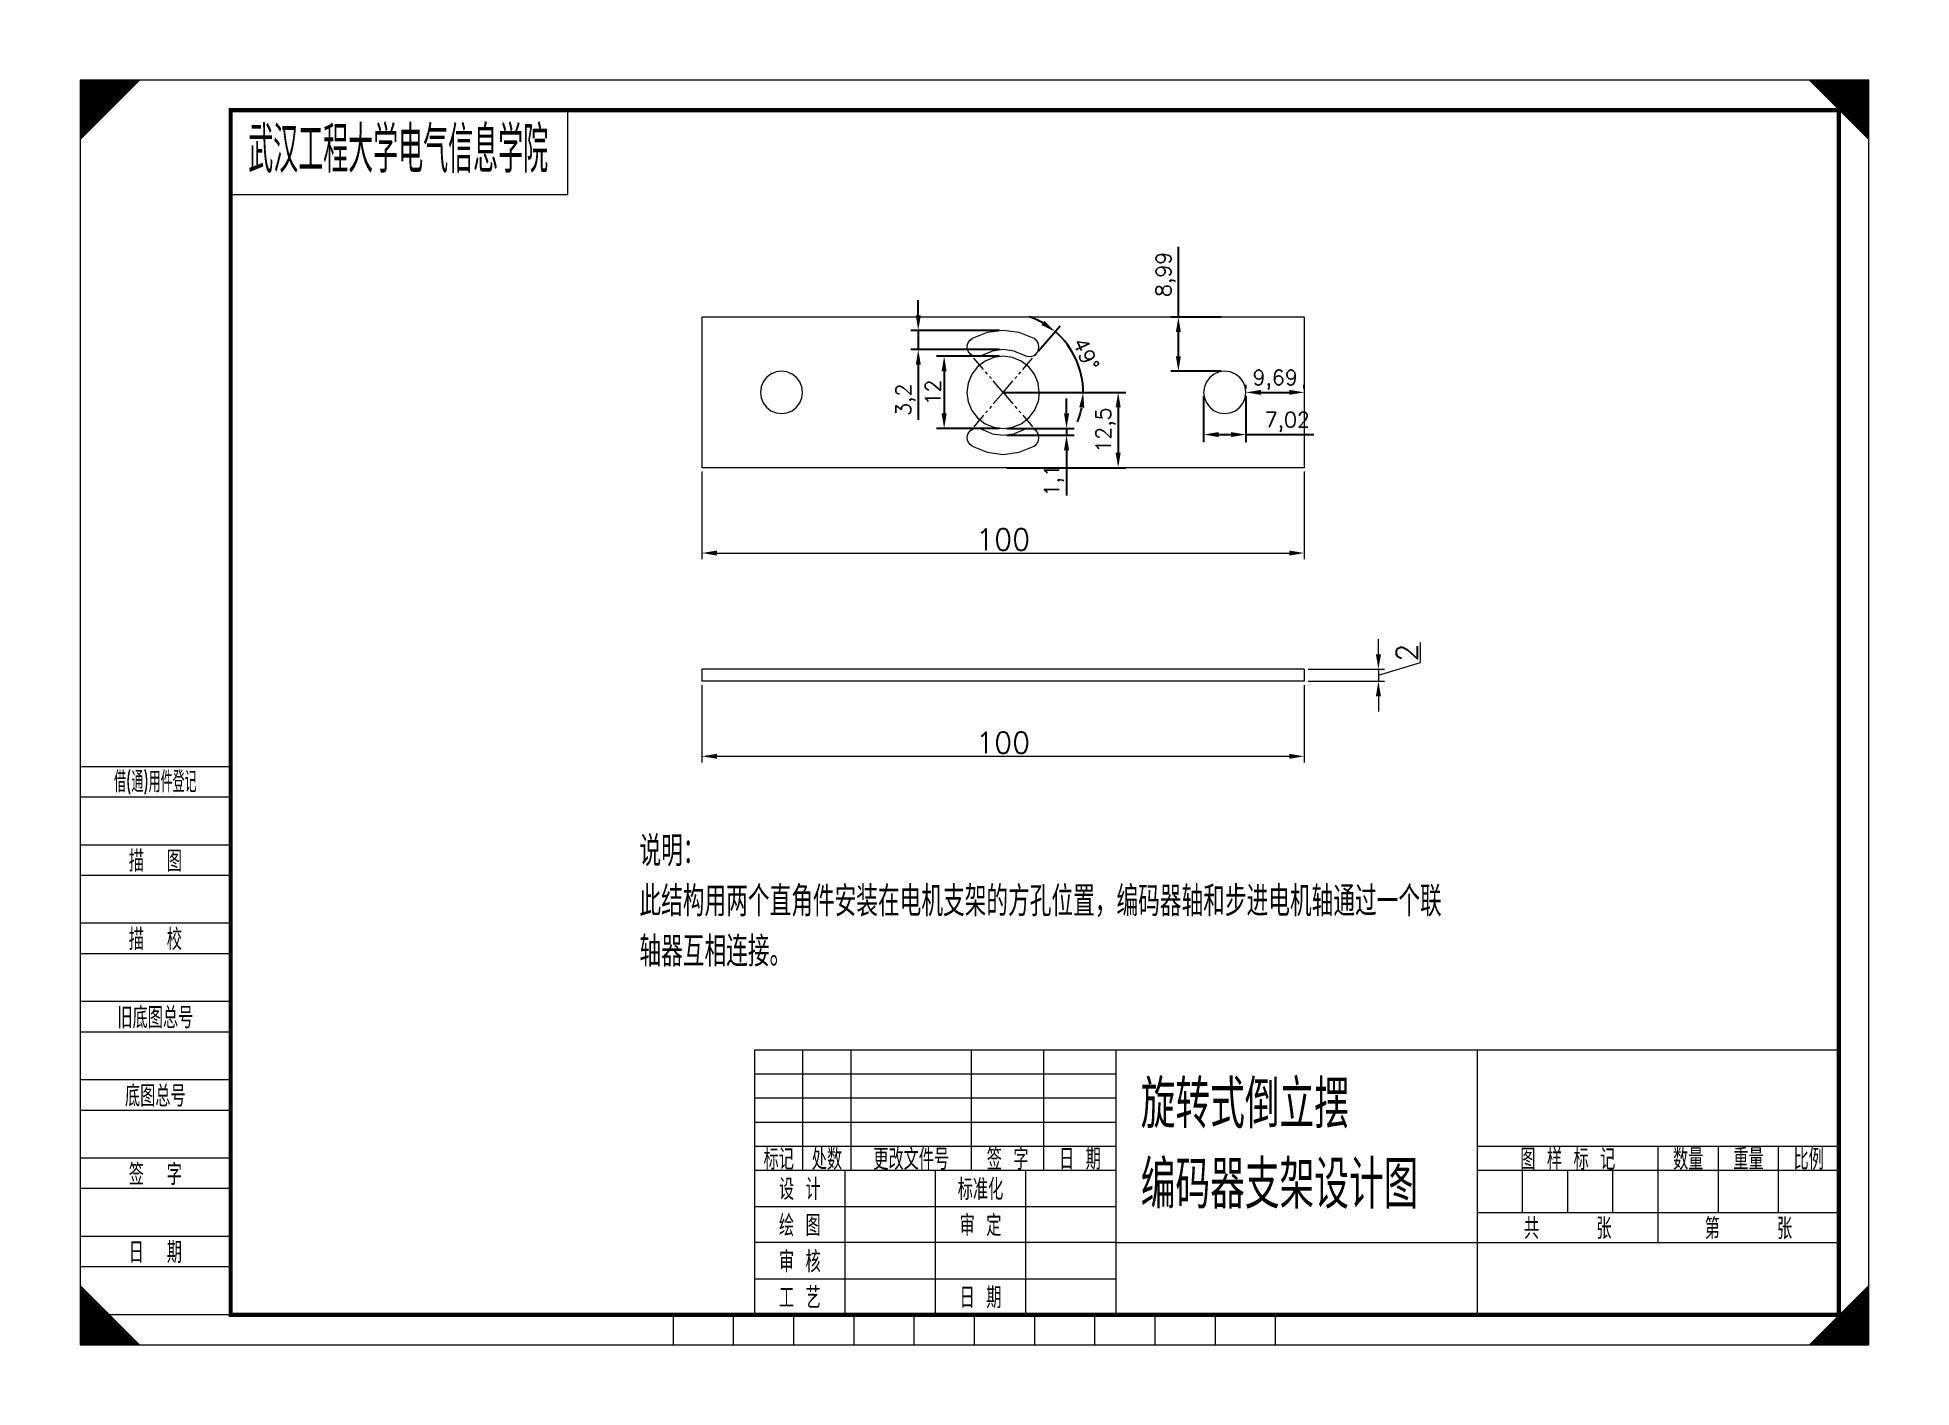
# Model space of a CAD drawing. Extents: x 540 to 851, y 596 to 820.
import ezdxf
from ezdxf.enums import TextEntityAlignment as Align

# ---------------------------------------------------------------- set-up
doc = ezdxf.new("R2010")
doc.units = 0
doc.header["$LTSCALE"] = 2
doc.linetypes.add('ACAD_ISO10W100', pattern=[18, 12, -3, 0, -3])
doc.linetypes.add('PHANTOM', pattern=[2.5, 1.25, -0.25, 0.25, -0.25, 0.25, -0.25])
doc.layers.get('0').update_dxf_attribs({"linetype": 'CONTINUOUS', "lineweight": 18})
doc.layers.get('DEFPOINTS').update_dxf_attribs({"linetype": 'CONTINUOUS', "lineweight": 18})
for name, color, linetype, lineweight in [('00', 7, 'CONTINUOUS', 18), ('1', 6, 'CONTINUOUS', 18), ('4', 4, 'PHANTOM', 18), ('5细实线', 7, 'CONTINUOUS', 18), ('BORDER', 7, 'CONTINUOUS', 18), ('DIM', 1, 'CONTINUOUS', 18), ('TEXT', 7, 'CONTINUOUS', 18)]:
    doc.layers.add(name, color=color, linetype=linetype, lineweight=lineweight)
doc.layers.add('辅助线', color=3, linetype='ACAD_ISO10W100')
doc.styles.add('HZ', font='gbenor.shx', dxfattribs={"bigfont": 'gbcbig.shx'})
doc.styles.get("Standard").update_dxf_attribs({"font": 'txt.shx', "bigfont": 'hzcf.shx'})
doc.styles.add('STANDARD 0.75', font='gbenor.shx', dxfattribs={"bigfont": 'gbcbig.shx'})
doc.styles.add('YKYHZ', font='gbenor.shx', dxfattribs={"bigfont": 'gbcbig.shx'})
doc.dimstyles.new('ISO-25', dxfattribs={"dimtxt": 2.5, "dimasz": 2.5, "dimexe": 1.25, "dimexo": 0.625, "dimtad": 1, "dimtxsty": 'Standard', "dimcen": 2.5, "dimadec": 0, "dimazin": 0, "dimtfac": 1, "dimtmove": 0, "dimatfit": 3, "dimfxl": 1, "dimarcsym": 0})
doc.dimstyles.get("Standard").update_dxf_attribs({"dimtxt": 3.5, "dimasz": 2.5, "dimexe": 1, "dimexo": 0.625, "dimgap": 0.5, "dimtad": 1, "dimzin": 12, "dimdsep": 46, "dimtxsty": 'Standard', "dimcen": -0.09, "dimclrd": 256, "dimclre": 256, "dimclrt": 7, "dimazin": 3, "dimtfac": 1, "dimtmove": 1, "dimatfit": 3, "dimfxl": 1, "dimtolj": 1, "dimtzin": 0, "dimlwd": -1, "dimlwe": -1, "dimarcsym": 0})

# ---------------------------------------------------------------- blocks, each defined once
blk = doc.blocks.new('*U0')
at = {"layer": '00', "color": 7, "linetype": 'Continuous', "ltscale": 5}
for p, q in [((81, 205), (25, 205)), ((25, 205), (25, 191)), ((81, 191), (81, 205)), ((25, 191), (81, 191)), ((112, 49), (292, 49)), ((112, 49), (112, 5)), ((172, 5), (172, 49)), ((232, 5), (232, 49)), ((292, 5), (292, 49)), ((112, 29), (172, 29)), ((127, 5), (127, 29)), ((142, 5), (142, 29)), ((157, 5), (157, 29)), ((172, 17), (292, 17))]:
    blk.add_line(p, q, dxfattribs=at)
at = {"layer": '1', "color": 5, "linetype": 'Continuous', "ltscale": 5}
for p, q in [((25, 96), (0, 96)), ((0, 91), (25, 91)), ((25, 83), (0, 83)), ((25, 83), (0, 83)), ((0, 78), (25, 78)), ((25, 70), (0, 70)), ((0, 65), (25, 65)), ((25, 57), (0, 57)), ((0, 52), (25, 52)), ((120, 29), (120, 49)), ((128, 29), (128, 49)), ((148, 29), (148, 49)), ((160, 29), (160, 49)), ((25, 44), (0, 44)), ((112, 45), (172, 45)), ((112, 41), (172, 41)), ((0, 39), (25, 39)), ((112, 37), (172, 37)), ((112, 33), (172, 33)), ((232, 33), (292, 33)), ((262, 17), (262, 33)), ((272, 22), (272, 33)), ((282, 22), (282, 33)), ((25, 31), (0, 31)), ((232, 29), (292, 29)), ((239.5, 22), (239.5, 29)), ((247, 22), (247, 29)), ((254.5, 22), (254.5, 29)), ((0, 26), (25, 26)), ((112, 23), (172, 23)), ((232, 22), (292, 22)), ((25, 18), (0, 18)), ((172, 17), (112, 17)), ((0, 13), (25, 13)), ((112, 11), (172, 11)), ((25, 5), (0, 5)), ((25, 5), (0, 5)), ((25, 5), (0, 5)), ((25, 5), (0, 5)), ((25, 5), (0, 5))]:
    blk.add_line(p, q, dxfattribs=at)
at = {"layer": 'BORDER', "color": 1, "linetype": 'Continuous', "ltscale": 5}
for points in [[(0, 210, 0, 14.14, 0), (5, 205, 14.14, 14.14, 0)], [(297, 210, 0, 14.14, 0), (292, 205, 14.14, 14.14, 0)], [(0, 0, 0, 14.14, 0), (5, 5, 14.14, 14.14, 0)], [(297, 0, 0, 14.14, 0), (292, 5, 14.14, 14.14, 0)]]:
    blk.add_lwpolyline(points, format="xyseb", dxfattribs=at)
blk.add_lwpolyline([(0, 0), (297, 0), (297, 210), (0, 210)], close=True, dxfattribs=at)
at = {"layer": 'BORDER', "color": 1, "linetype": 'Continuous', "ltscale": 5, "const_width": 0.7}
blk.add_lwpolyline([(25, 5), (292, 5), (292, 205), (25, 205)], close=True, dxfattribs=at)
at = {"layer": 'TEXT', "color": 1, "linetype": 'Continuous', "ltscale": 5}
for points in [[(98.5, 0), (98.5, 5)], [(108.5, 0), (108.5, 5)], [(118.5, 0), (118.5, 5)], [(128.5, 0), (128.5, 5)], [(138.5, 0), (138.5, 5)], [(148.5, 0), (148.5, 5)], [(158.5, 0), (158.5, 5)], [(168.5, 0), (168.5, 5)], [(178.5, 0), (178.5, 5)], [(188.5, 0), (188.5, 5)], [(198.5, 0), (198.5, 5)], [(98.5, 0), (198.5, 0)]]:
    blk.add_lwpolyline(points, dxfattribs=at)
at = {"layer": 'TEXT', "color": 7, "linetype": 'Continuous', "ltscale": 5, "style": 'YKYHZ', "width": 0.790251}
blk.add_text('借(通)用件登记', height=3.5, dxfattribs=at).set_placement((12.5, 93.5), align=Align.MIDDLE)
at = {"layer": 'TEXT', "color": 7, "linetype": 'Continuous', "ltscale": 5, "style": 'YKYHZ'}
for s, p in [('描  图', (12.5, 80.5)), ('描  校', (12.5, 67.5)), ('旧底图总号', (12.5, 54.5)), ('底图总号', (12.5, 41.5)), ('标记', (116, 31)), ('处数', (124, 31)), ('更改文件号', (138, 31)), ('签 字', (154, 31)), ('日 期', (166, 31)), ('图 样 标 记', (247, 31)), ('数量', (267, 31)), ('重量', (277, 31)), ('比例', (287, 31)), ('签  字', (12.5, 28.5)), ('设 计', (119.5, 26)), ('标准化', (149.5, 26)), ('绘 图', (119.5, 20)), ('审 定', (149.5, 20)), ('共     张', (247, 19.5)), ('第     张', (277, 19.5)), ('日  期', (12.5, 15.5)), ('审 核', (119.5, 14)), ('工 艺', (119.5, 8)), ('日 期', (149.5, 8))]:
    blk.add_text(s, height=3.5, dxfattribs=at).set_placement(p, align=Align.MIDDLE)
blk = doc.blocks.new('*D10')
at = {"layer": 'DEFPOINTS', "color": 0, "transparency": 16777216}
for p in [(705.98, 767.26), (713.24, 764.62), (700.5, 760.85), (700.5, 760.85), (704.16, 760.85)]:
    blk.add_point(p, dxfattribs=at)
at = {"layer": 'DIM', "color": 0, "lineweight": -2, "transparency": 16777216}
for p, q in [((706.39, 767.73), (709.95, 771.89)), ((704.78, 760.85), (715.04, 760.85))]:
    blk.add_line(p, q, dxfattribs=at)
for start, end in [(60.2321, 71.0296), (360, 49.4346), (338.405, 349.2025)]:
    blk.add_arc((700.5, 760.85), 13.29, start, end, dxfattribs=at)
at = {"layer": 'DIM', "color": 0, "transparency": 16777216}
for points in [[(707.34, 772.73), (706.86, 772.04), (709.14, 770.94)], [(713.14, 758.4), (713.97, 758.32), (713.79, 760.85)]]:
    blk.add_solid(points, dxfattribs=at)
at = {"layer": 'DIM', "color": 0, "transparency": 16777216, "insert": (714.27, 767.19), "char_height": 2.5, "attachment_point": 5, "rotation": 294.7173}
blk.add_mtext('49°', dxfattribs=at)
blk = doc.blocks.new('*D11')
at = {"layer": 'DEFPOINTS', "color": 0, "transparency": 16777216}
for p in [(700.5, 771.15), (686.41, 767.95), (700.5, 767.95)]:
    blk.add_point(p, dxfattribs=at)
at = {"layer": 'DIM', "color": 0, "lineweight": -2, "transparency": 16777216}
for p, q in [((686.41, 773.65), (686.41, 776.15)), ((699.88, 771.15), (685.16, 771.15)), ((686.41, 771.15), (686.41, 767.95)), ((699.88, 767.95), (685.16, 767.95)), ((686.41, 765.45), (686.41, 756.29))]:
    blk.add_line(p, q, dxfattribs=at)
at = {"layer": 'DIM', "color": 0, "transparency": 16777216}
for points in [[(686, 773.65), (686.83, 773.65), (686.41, 771.15)], [(686, 765.45), (686.83, 765.45), (686.41, 767.95)]]:
    blk.add_solid(points, dxfattribs=at)
at = {"layer": 'DIM', "color": 0, "transparency": 16777216, "insert": (684.33, 759.62), "char_height": 2.5, "attachment_point": 5, "rotation": 90}
blk.add_mtext('3,2', dxfattribs=at)
blk = doc.blocks.new('*D12')
at = {"layer": 'DEFPOINTS', "color": 0, "transparency": 16777216}
for p in [(733.79, 760.85), (740.81, 760.85), (740.81, 753.85)]:
    blk.add_point(p, dxfattribs=at)
at = {"layer": 'DIM', "color": 0, "lineweight": -2, "transparency": 16777216}
for p, q in [((733.79, 760.23), (733.79, 752.6)), ((740.81, 760.23), (740.81, 752.6)), ((736.29, 753.85), (738.31, 753.85)), ((740.81, 753.85), (752.06, 753.85))]:
    blk.add_line(p, q, dxfattribs=at)
at = {"layer": 'DIM', "color": 0, "transparency": 16777216}
for points in [[(736.29, 754.26), (736.29, 753.43), (733.79, 753.85)], [(738.31, 754.26), (738.31, 753.43), (740.81, 753.85)]]:
    blk.add_solid(points, dxfattribs=at)
at = {"layer": 'DIM', "color": 0, "transparency": 16777216, "insert": (747.68, 755.93), "char_height": 2.5, "attachment_point": 5}
blk.add_mtext('7,02', dxfattribs=at)
blk = doc.blocks.new('*D13')
at = {"layer": 'DEFPOINTS', "color": 0, "transparency": 16777216}
for p in [(740.81, 760.85), (750.5, 760.85), (750.5, 760.85)]:
    blk.add_point(p, dxfattribs=at)
at = {"layer": 'DIM', "color": 0, "lineweight": -2, "transparency": 16777216}
for p, q in [((740.81, 761.48), (740.81, 762.1)), ((743.31, 760.85), (748, 760.85)), ((750.5, 761.48), (750.5, 762.1))]:
    blk.add_line(p, q, dxfattribs=at)
at = {"layer": 'DIM', "color": 0, "transparency": 16777216}
for points in [[(743.31, 761.27), (743.31, 760.44), (740.81, 760.85)], [(748, 761.27), (748, 760.44), (750.5, 760.85)]]:
    blk.add_solid(points, dxfattribs=at)
at = {"layer": 'DIM', "color": 0, "transparency": 16777216, "insert": (745.66, 762.94), "char_height": 2.5, "attachment_point": 5}
blk.add_mtext('9,69', dxfattribs=at)
blk = doc.blocks.new('*D14')
at = {"layer": 'DEFPOINTS', "color": 0, "transparency": 16777216}
for p in [(729.6, 773.35), (737.3, 773.35), (737.3, 764.36)]:
    blk.add_point(p, dxfattribs=at)
at = {"layer": 'DIM', "color": 0, "lineweight": -2, "transparency": 16777216}
for p, q in [((729.6, 773.35), (729.6, 785.02)), ((736.68, 773.35), (728.35, 773.35)), ((729.6, 766.86), (729.6, 770.85)), ((736.68, 764.36), (728.35, 764.36))]:
    blk.add_line(p, q, dxfattribs=at)
at = {"layer": 'DIM', "color": 0, "transparency": 16777216}
for points in [[(729.18, 770.85), (730.01, 770.85), (729.6, 773.35)], [(729.18, 766.86), (730.01, 766.86), (729.6, 764.36)]]:
    blk.add_solid(points, dxfattribs=at)
at = {"layer": 'DIM', "color": 0, "transparency": 16777216, "insert": (727.51, 780.44), "char_height": 2.5, "attachment_point": 5, "rotation": 90}
blk.add_mtext('8,99', dxfattribs=at)
blk = doc.blocks.new('*D15')
at = {"layer": 'DEFPOINTS', "color": 0, "transparency": 16777216}
for p in [(700.5, 760.85), (700.5, 748.35), (719.6, 748.35)]:
    blk.add_point(p, dxfattribs=at)
at = {"layer": 'DIM', "color": 0, "lineweight": -2, "transparency": 16777216}
for p, q in [((701.13, 760.85), (720.85, 760.85)), ((719.6, 758.35), (719.6, 750.85)), ((701.13, 748.35), (720.85, 748.35))]:
    blk.add_line(p, q, dxfattribs=at)
at = {"layer": 'DIM', "color": 0, "transparency": 16777216}
for points in [[(719.18, 758.35), (720.02, 758.35), (719.6, 760.85)], [(719.18, 750.85), (720.02, 750.85), (719.6, 748.35)]]:
    blk.add_solid(points, dxfattribs=at)
at = {"layer": 'DIM', "color": 0, "transparency": 16777216, "insert": (717.52, 754.6), "char_height": 2.5, "attachment_point": 5, "rotation": 90}
blk.add_mtext('12,5', dxfattribs=at)
blk = doc.blocks.new('*D16')
at = {"layer": 'DEFPOINTS', "color": 0, "transparency": 16777216}
for p in [(700.5, 754.85), (700.5, 753.75), (711.03, 753.75)]:
    blk.add_point(p, dxfattribs=at)
at = {"layer": 'DIM', "color": 0, "lineweight": -2, "transparency": 16777216}
for p, q in [((711.03, 757.35), (711.03, 759.85)), ((701.13, 754.85), (712.28, 754.85)), ((701.13, 753.75), (712.28, 753.75)), ((711.03, 754.85), (711.03, 753.75)), ((711.03, 751.25), (711.03, 743.75))]:
    blk.add_line(p, q, dxfattribs=at)
at = {"layer": 'DIM', "color": 0, "transparency": 16777216}
for points in [[(710.61, 757.35), (711.45, 757.35), (711.03, 754.85)], [(710.61, 751.25), (711.45, 751.25), (711.03, 753.75)]]:
    blk.add_solid(points, dxfattribs=at)
at = {"layer": 'DIM', "color": 0, "transparency": 16777216, "insert": (708.95, 746.25), "char_height": 2.5, "attachment_point": 5, "rotation": 90}
blk.add_mtext('1,1', dxfattribs=at)
blk = doc.blocks.new('*D17')
at = {"layer": 'DEFPOINTS', "color": 0, "transparency": 16777216}
for p in [(700.5, 766.85), (690.71, 754.85), (700.5, 754.85)]:
    blk.add_point(p, dxfattribs=at)
at = {"layer": 'DIM', "color": 0, "lineweight": -2, "transparency": 16777216}
for p, q in [((699.88, 766.85), (689.46, 766.85)), ((690.71, 764.35), (690.71, 757.35)), ((699.88, 754.85), (689.46, 754.85))]:
    blk.add_line(p, q, dxfattribs=at)
at = {"layer": 'DIM', "color": 0, "transparency": 16777216}
for points in [[(690.29, 764.35), (691.12, 764.35), (690.71, 766.85)], [(690.29, 757.35), (691.12, 757.35), (690.71, 754.85)]]:
    blk.add_solid(points, dxfattribs=at)
at = {"layer": 'DIM', "color": 0, "transparency": 16777216, "insert": (688.83, 760.85), "char_height": 2.5, "attachment_point": 5, "rotation": 90}
blk.add_mtext('12', dxfattribs=at)
blk = doc.blocks.new('*D18')
at = {"layer": 'DEFPOINTS', "color": 0, "ltscale": 5, "transparency": 16777216}
for p in [(650.5, 748.35), (750.5, 748.35), (750.5, 734.18)]:
    blk.add_point(p, dxfattribs=at)
at = {"layer": 'DIM', "ltscale": 5, "transparency": 16777216}
for p, q in [((650.5, 747.73), (650.5, 733.18)), ((750.5, 747.73), (750.5, 733.18)), ((653, 734.18), (748, 734.18))]:
    blk.add_line(p, q, dxfattribs=at)
for points in [[(653, 734.59), (653, 733.76), (650.5, 734.18)], [(748, 734.59), (748, 733.76), (750.5, 734.18)]]:
    blk.add_solid(points, dxfattribs=at)
at = {"layer": 'DIM', "color": 7, "ltscale": 5, "transparency": 16777216, "insert": (700.5, 736.43), "char_height": 3.5, "attachment_point": 5}
blk.add_mtext('\\A1;100', dxfattribs=at)
blk = doc.blocks.new('*D20')
at = {"layer": 'DEFPOINTS', "color": 0, "ltscale": 5, "transparency": 16777216}
for p in [(650.5, 712.88), (750.5, 712.88), (750.5, 700.43)]:
    blk.add_point(p, dxfattribs=at)
at = {"layer": 'DIM', "ltscale": 5, "transparency": 16777216}
for p, q in [((650.5, 712.26), (650.5, 699.43)), ((750.5, 712.26), (750.5, 699.43)), ((653, 700.43), (748, 700.43))]:
    blk.add_line(p, q, dxfattribs=at)
for points in [[(653, 700.85), (653, 700.02), (650.5, 700.43)], [(748, 700.85), (748, 700.02), (750.5, 700.43)]]:
    blk.add_solid(points, dxfattribs=at)
at = {"layer": 'DIM', "color": 7, "ltscale": 5, "transparency": 16777216, "insert": (700.5, 702.68), "char_height": 3.5, "attachment_point": 5}
blk.add_mtext('\\A1;100', dxfattribs=at)
blk = doc.blocks.new('*D21')
at = {"layer": 'DEFPOINTS', "color": 0, "ltscale": 5, "transparency": 16777216}
for p in [(750.5, 714.88), (750.5, 712.88), (762.81, 712.88)]:
    blk.add_point(p, dxfattribs=at)
at = {"layer": 'DIM', "ltscale": 5, "transparency": 16777216}
for p, q in [((762.81, 717.38), (762.81, 719.88)), ((769.81, 715.98), (769.81, 719.32)), ((762.81, 713.88), (769.81, 715.98)), ((751.13, 714.88), (763.81, 714.88)), ((751.13, 712.88), (763.81, 712.88)), ((762.81, 714.88), (762.81, 712.88)), ((762.81, 714.88), (762.81, 712.88)), ((762.81, 710.38), (762.81, 707.88))]:
    blk.add_line(p, q, dxfattribs=at)
for points in [[(762.39, 717.38), (763.23, 717.38), (762.81, 714.88)], [(762.39, 710.38), (763.23, 710.38), (762.81, 712.88)]]:
    blk.add_solid(points, dxfattribs=at)
at = {"layer": 'DIM', "color": 7, "ltscale": 5, "transparency": 16777216, "insert": (767.56, 717.65), "char_height": 3.5, "attachment_point": 5, "rotation": 90}
blk.add_mtext('\\A1;2', dxfattribs=at)

msp = doc.modelspace()

# ---------------------------------------------------------------- linework, layer by layer
for p, q in [((650.501, 773.352), (650.501, 748.352)), ((750.501, 773.352), (650.501, 773.352)), ((650.501, 773.352), (650.501, 748.352)), ((750.501, 773.352), (750.501, 748.352)), ((694.551, 768.387), (694.606, 768.801)), ((694.606, 768.801), (694.766, 769.187)), ((694.766, 769.187), (695.02, 769.518)), ((695.02, 769.518), (695.351, 769.772)), ((697.836, 770.801), (695.351, 769.772)), ((700.501, 771.152), (697.836, 770.801)), ((703.167, 770.801), (700.501, 771.152)), ((705.651, 769.772), (703.167, 770.801)), ((705.983, 769.518), (705.651, 769.772)), ((706.237, 769.187), (705.983, 769.518)), ((706.397, 768.801), (706.237, 769.187)), ((706.451, 768.387), (706.397, 768.801)), ((694.606, 767.973), (694.551, 768.387)), ((694.766, 767.587), (694.606, 767.973)), ((695.02, 767.255), (694.766, 767.587)), ((695.351, 767.001), (695.02, 767.255)), ((695.737, 766.841), (695.351, 767.001)), ((696.151, 766.787), (695.737, 766.841)), ((696.565, 766.841), (696.151, 766.787)), ((697.501, 766.048), (696.259, 765.095)), ((696.565, 766.841), (698.664, 767.71)), ((698.948, 766.648), (697.501, 766.048)), ((700.501, 767.952), (698.664, 767.71)), ((700.501, 766.852), (698.948, 766.648)), ((702.339, 767.71), (700.501, 767.952)), ((702.054, 766.648), (700.501, 766.852)), ((703.501, 766.048), (702.054, 766.648)), ((702.339, 767.71), (704.437, 766.841)), ((704.744, 765.095), (703.501, 766.048)), ((704.437, 766.841), (704.851, 766.787)), ((704.851, 766.787), (705.265, 766.841)), ((705.265, 766.841), (705.651, 767.001)), ((705.651, 767.001), (705.983, 767.255)), ((705.983, 767.255), (706.237, 767.587)), ((706.237, 767.587), (706.397, 767.973)), ((706.397, 767.973), (706.451, 768.387)), ((660.663, 762.607), (660.312, 761.76)), ((661.22, 763.333), (660.663, 762.607)), ((661.947, 763.891), (661.22, 763.333)), ((662.793, 764.241), (661.947, 763.891)), ((663.701, 764.361), (662.793, 764.241)), ((664.609, 764.241), (663.701, 764.361)), ((665.456, 763.891), (664.609, 764.241)), ((666.182, 763.333), (665.456, 763.891)), ((666.74, 762.607), (666.182, 763.333)), ((667.09, 761.76), (666.74, 762.607)), ((694.706, 762.405), (694.501, 760.852)), ((695.305, 763.852), (694.706, 762.405)), ((696.259, 765.095), (695.305, 763.852)), ((705.698, 763.852), (704.744, 765.095)), ((706.297, 762.405), (705.698, 763.852)), ((706.501, 760.852), (706.297, 762.405)), ((734.263, 762.607), (733.912, 761.76)), ((734.82, 763.333), (734.263, 762.607)), ((735.547, 763.891), (734.82, 763.333)), ((736.393, 764.241), (735.547, 763.891)), ((737.301, 764.361), (736.393, 764.241)), ((738.209, 764.241), (737.301, 764.361)), ((739.056, 763.891), (738.209, 764.241)), ((739.782, 763.333), (739.056, 763.891)), ((740.34, 762.607), (739.782, 763.333)), ((740.69, 761.76), (740.34, 762.607)), ((660.312, 761.76), (660.193, 760.852)), ((660.193, 760.852), (660.312, 759.944)), ((660.312, 759.944), (660.663, 759.098)), ((666.74, 759.098), (667.09, 759.944)), ((667.21, 760.852), (667.09, 761.76)), ((667.09, 759.944), (667.21, 760.852)), ((694.501, 760.852), (694.706, 759.299)), ((694.706, 759.299), (695.305, 757.852)), ((705.698, 757.852), (706.297, 759.299)), ((706.501, 760.852), (706.297, 759.299)), ((733.912, 761.76), (733.793, 760.852)), ((733.793, 760.852), (733.912, 759.944)), ((733.912, 759.944), (734.263, 759.098)), ((740.34, 759.098), (740.69, 759.944)), ((740.81, 760.852), (740.69, 761.76)), ((740.69, 759.944), (740.81, 760.852)), ((660.663, 759.098), (661.22, 758.371)), ((661.22, 758.371), (661.947, 757.814)), ((661.947, 757.814), (662.793, 757.463)), ((662.793, 757.463), (663.701, 757.344)), ((663.701, 757.344), (664.609, 757.463)), ((664.609, 757.463), (665.456, 757.814)), ((665.456, 757.814), (666.182, 758.371)), ((666.182, 758.371), (666.74, 759.098)), ((695.305, 757.852), (696.259, 756.61)), ((696.259, 756.61), (697.501, 755.656)), ((703.501, 755.656), (704.744, 756.61)), ((704.744, 756.61), (705.698, 757.852)), ((734.263, 759.098), (734.82, 758.371)), ((734.82, 758.371), (735.547, 757.814)), ((735.547, 757.814), (736.393, 757.463)), ((736.393, 757.463), (737.301, 757.344)), ((737.301, 757.344), (738.209, 757.463)), ((738.209, 757.463), (739.056, 757.814)), ((739.056, 757.814), (739.782, 758.371)), ((739.782, 758.371), (740.34, 759.098)), ((694.551, 753.318), (694.606, 753.732)), ((694.606, 752.904), (694.551, 753.318)), ((694.606, 753.732), (694.766, 754.118)), ((694.766, 754.118), (695.02, 754.449)), ((695.02, 754.449), (695.351, 754.703)), ((695.351, 754.703), (695.737, 754.863)), ((695.737, 754.863), (696.151, 754.918)), ((696.151, 754.918), (696.565, 754.863)), ((698.664, 753.994), (696.565, 754.863)), ((697.501, 755.656), (698.948, 755.057)), ((698.664, 753.994), (700.501, 753.752)), ((698.948, 755.057), (700.501, 754.852)), ((700.501, 754.852), (702.054, 755.057)), ((700.501, 753.752), (702.339, 753.994)), ((702.054, 755.057), (703.501, 755.656)), ((704.437, 754.863), (702.339, 753.994)), ((704.851, 754.918), (704.437, 754.863)), ((705.265, 754.863), (704.851, 754.918)), ((705.651, 754.703), (705.265, 754.863)), ((705.983, 754.449), (705.651, 754.703)), ((706.237, 754.118), (705.983, 754.449)), ((706.397, 753.732), (706.237, 754.118)), ((706.451, 753.318), (706.397, 753.732)), ((706.397, 752.904), (706.451, 753.318)), ((694.766, 752.518), (694.606, 752.904)), ((695.02, 752.186), (694.766, 752.518)), ((695.351, 751.932), (695.02, 752.186)), ((695.351, 751.932), (697.836, 750.903)), ((697.836, 750.903), (700.501, 750.552)), ((700.501, 750.552), (703.167, 750.903)), ((703.167, 750.903), (705.651, 751.932)), ((705.651, 751.932), (705.983, 752.186)), ((705.983, 752.186), (706.237, 752.518)), ((706.237, 752.518), (706.397, 752.904)), ((750.501, 748.352), (650.501, 748.352)), ((750.501, 714.883), (650.501, 714.883)), ((750.501, 712.883), (650.501, 712.883))]:
    msp.add_line(p, q)
at = {"ltscale": 5}
for p, q in [((650.501, 714.883), (650.501, 712.883)), ((750.501, 714.883), (750.501, 712.883))]:
    msp.add_line(p, q, dxfattribs=at)
at = {"layer": '4'}
for q in [(695.02, 767.255), (705.983, 767.255), (695.02, 754.449), (705.983, 754.449)]:
    msp.add_line((700.501, 760.852), q, dxfattribs=at)
at = {"layer": '辅助线'}
msp.add_line((700.501, 760.852), (704.156, 760.852), dxfattribs=at)

# ---------------------------------------------------------------- block references
at = {"layer": 'BORDER', "linetype": 'Continuous', "ltscale": 5}
msp.add_blockref('*U0', (547.249, 602.704), dxfattribs=at)

# ---------------------------------------------------------------- texts
at = {"style": 'STANDARD 0.75', "width": 0.75}
msp.add_text('武汉工程大学电气信息学院', height=7.68474, dxfattribs=at).set_placement((575.167, 797.31))
at = {"layer": '5细实线', "ltscale": 5, "attachment_point": 1, "style": 'HZ'}
for s, width, gutter_width, insert, char_height in [('说明：\\P此结构用两个直角件安装在电机支架的方孔位置，编码器轴和步进电机轴通过一个联轴器互相连接。', 133.67181, 17.5, (640.122, 687.197), 5), ('旋转式倒立摆\\P编码器支架设计图', 52.53685, 50, (723.353, 646.664), 8)]:
    msp.add_mtext_dynamic_manual_height_columns(s, width=width, gutter_width=gutter_width, heights=[0], dxfattribs=dict(at, insert=insert, char_height=char_height))

# ---------------------------------------------------------------- dimensions: what is measured, and where the dimension line sits
at = {"layer": 'DIM'}
for base, p1, p2, picture, middle in [((729.597, 773.352), (737.301, 764.361), (737.301, 773.352), '*D14', (727.513, 780.436)), ((686.412, 767.952), (700.501, 771.152), (700.501, 767.952), '*D11', (684.329, 759.619)), ((690.706, 754.852), (700.501, 766.852), (700.501, 754.852), '*D17', (688.831, 760.852)), ((719.601, 748.352), (700.501, 760.852), (700.501, 748.352), '*D15', (717.517, 754.602)), ((711.03, 753.752), (700.501, 754.852), (700.501, 753.752), '*D16', (708.946, 746.252))]:
    dim = msp.add_linear_dim(base=base, p1=p1, p2=p2, angle=90, dimstyle='ISO-25', dxfattribs=at)
    dim.commit()
    dim.dimension.update_dxf_attribs({"geometry": picture, "text_midpoint": middle})
dim = msp.add_angular_dim_2l(base=(713.241, 764.621), line1=((700.501, 760.852), (705.983, 767.255)), line2=((700.501, 760.852), (704.156, 760.852)), dimstyle='ISO-25', dxfattribs=at)
dim.commit()
dim.dimension.update_dxf_attribs({"geometry": '*D10', "text_midpoint": (714.273, 767.191)})
for base, p1, p2, picture, middle in [((750.501, 760.852), (740.81, 760.852), (750.501, 760.852), '*D13', (745.656, 762.936)), ((740.81, 753.846), (733.793, 760.852), (740.81, 760.852), '*D12', (747.685, 755.93))]:
    dim = msp.add_linear_dim(base=base, p1=p1, p2=p2, dimstyle='ISO-25', dxfattribs=at)
    dim.commit()
    dim.dimension.update_dxf_attribs({"geometry": picture, "text_midpoint": middle})
at = {"layer": 'DIM', "ltscale": 5}
for base, p1, p2, picture, middle in [((750.501, 734.177), (650.501, 748.352), (750.501, 748.352), '*D18', (700.501, 736.427)), ((750.501, 700.432), (650.501, 712.883), (750.501, 712.883), '*D20', (700.501, 702.682))]:
    dim = msp.add_linear_dim(base=base, p1=p1, p2=p2, dimstyle='Standard', dxfattribs=at)
    dim.commit()
    dim.dimension.update_dxf_attribs({"geometry": picture, "text_midpoint": middle})
dim = msp.add_linear_dim(base=(762.809, 712.883), p1=(750.501, 714.883), p2=(750.501, 712.883), angle=90, dimstyle='Standard', dxfattribs=at)
dim.commit()
dim.dimension.update_dxf_attribs({"geometry": '*D21', "text_midpoint": (767.559, 716.483)})

doc.saveas('drawing.dxf')
